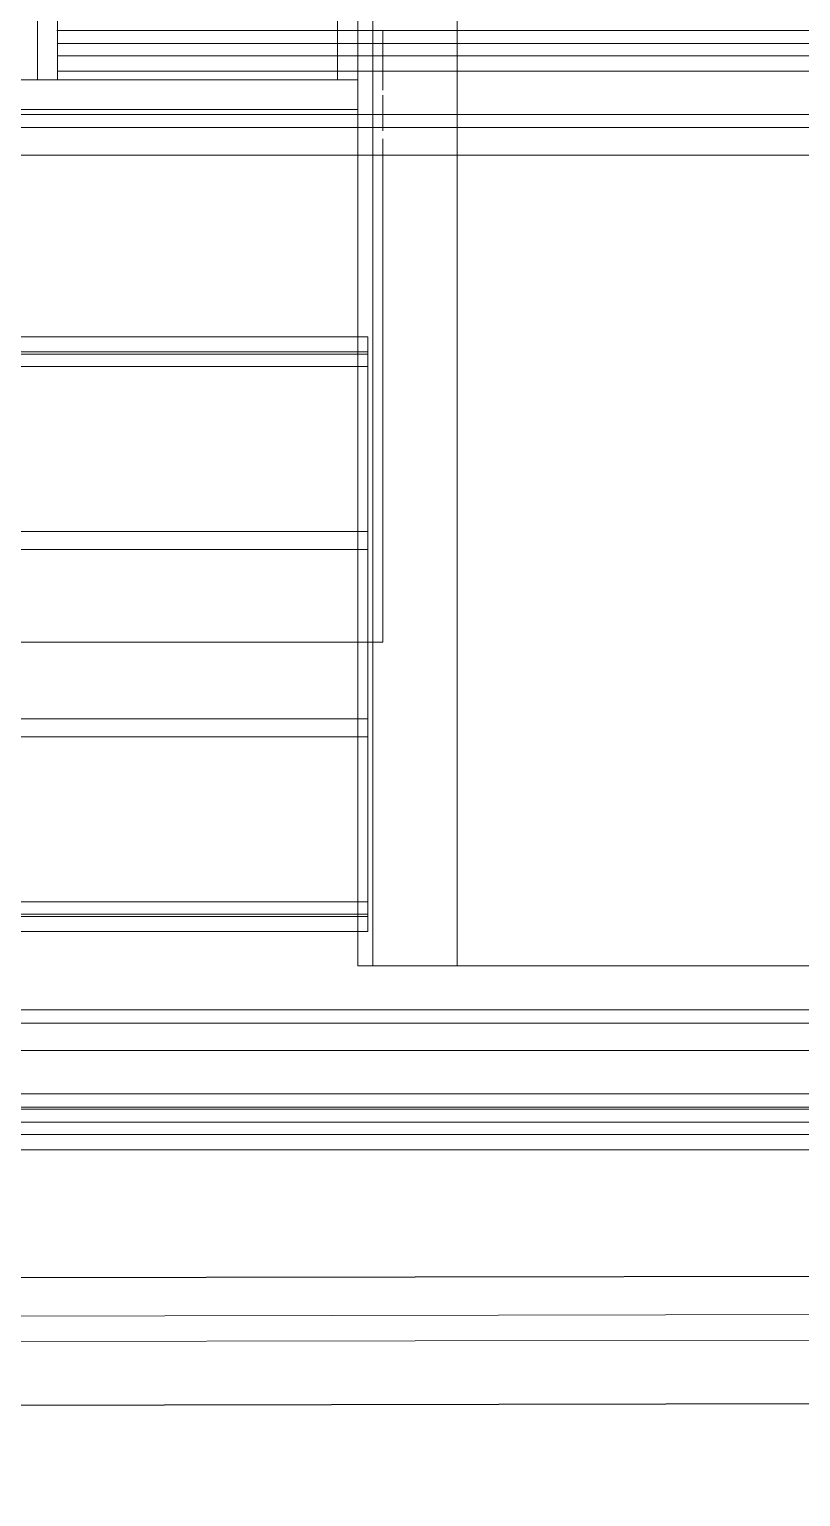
# Model space of a CAD drawing. Header units: centimetres. Extents: x -1906 to 5208, y -261 to 2955.
# Drawn here: x -140.33 to -125.19, y 253.98 to 282.81 of the extents above; entities that cross this region are included whole.
import ezdxf

# ---------------------------------------------------------------- set-up
doc = ezdxf.new("R2010")
doc.units = ezdxf.units.CM
doc.linetypes.add('_Overhead', pattern=[0.47625, 0.3175, -0.15875])
doc.linetypes.add('_Overhead_2_', pattern=[0.47625, 0.3175, -0.15875])
for name, color, linetype, lineweight in [('A-FLOR', 7, 'Continuous', 18), ('A-WALL', 7, 'Continuous', 18), ('S-BEAM', 7, 'Continuous', 18), ('S-COLS', 7, 'Continuous', 18)]:
    doc.layers.add(name, color=color, linetype=linetype, lineweight=lineweight)

# ---------------------------------------------------------------- blocks, each defined once
blk = doc.blocks.new('Costanera Perfil Z - Parametrizado - h_22cm-1722626-N01 - Planta trazado tuberias refrig exist_ - detalle 1')
at = {"layer": 'S-BEAM', "color": 254, "true_color": 0xcccccc}
for p, q in [((-5.545, 2399.566), (-5.84, 2399.566)), ((-5.84, 2399.566), (-5.502, 2399.566)), ((-5.84, 2399.566), (-5.84, 785.674)), ((-5.545, 2399.566), (-5.545, 785.674)), ((-5.502, 2399.566), (2.014, 2399.566)), ((-5.258, 2399.566), (-5.502, 2399.566)), ((-5.502, 785.674), (-5.502, 2399.566)), ((1.666, 2399.566), (-5.258, 2399.566)), ((-5.258, 2399.566), (-5.258, 785.674)), ((-1.666, 2399.566), (-2.014, 2399.566)), ((-2.014, 2399.566), (1.666, 2399.566)), ((-2.014, 2399.566), (-2.014, 785.674)), ((1.666, 2399.566), (-1.666, 2399.566)), ((-1.666, 2399.566), (1.666, 2399.566)), ((1.666, 2399.566), (-1.666, 2399.566)), ((-1.666, 2399.566), (-1.666, 785.674)), ((2.014, 2399.566), (1.666, 2399.566)), ((1.666, 2399.566), (2.014, 2399.566)), ((2.014, 2399.566), (1.666, 2399.566)), ((1.666, 2399.566), (1.666, 785.674)), ((2.014, 2399.566), (5.258, 2399.566)), ((5.502, 2399.566), (2.014, 2399.566)), ((2.014, 2399.566), (2.014, 785.674)), ((5.258, 2399.566), (5.545, 2399.566)), ((5.258, 2399.566), (5.258, 785.674)), ((5.502, 2399.566), (5.502, 785.674)), ((5.545, 2399.566), (5.84, 2399.566)), ((5.84, 2399.566), (5.545, 2399.566)), ((5.545, 2399.566), (5.545, 785.674)), ((5.84, 2399.566), (5.84, 785.674))]:
    blk.add_line(p, q, dxfattribs=at)
blk = doc.blocks.new('Costanera Perfil Z - Parametrizado - h_22cm-1724570-N01 - Planta trazado tuberias refrig exist_ - detalle 1')
at = {"layer": 'S-BEAM', "color": 254, "true_color": 0xcccccc}
for p, q in [((-10.746, -948.541), (-10.746, -949.811)), ((-10.746, -948.541), (-10.746, -948.841)), ((-10.446, -948.541), (-10.446, -948.841)), ((-10.446, -948.541), (-10.446, -950.491)), ((-8.796, -948.541), (-8.796, -948.841)), ((-8.796, -948.541), (-8.796, -948.841)), ((-10.746, -948.841), (-10.746, -949.811)), ((-10.446, -948.841), (-10.446, -950.491)), ((-8.796, -948.841), (-8.796, -950.491)), ((-8.796, -948.841), (-8.796, -950.491)), ((-10.746, -949.811), (-10.746, -950.393)), ((-10.746, -950.393), (-10.746, -950.491)), ((-10.746, -950.393), (-10.746, -950.491)), ((-10.746, -950.491), (-10.746, -954.861)), ((-10.746, -950.491), (-10.746, -954.861)), ((-10.446, -950.491), (-10.446, -967.218)), ((-10.446, -950.491), (-10.446, -967.218)), ((-8.796, -950.491), (-8.796, -967.218)), ((-8.796, -950.491), (-8.796, -967.218)), ((-10.746, -954.861), (-10.746, -958.688)), ((-10.746, -954.861), (-10.746, -958.688)), ((-10.746, -958.688), (-10.746, -959.035)), ((-10.746, -958.688), (-10.746, -959.035)), ((-10.746, -959.035), (-10.746, -962.368)), ((-10.746, -959.035), (-10.746, -962.368)), ((-10.746, -962.368), (-10.746, -962.715)), ((-10.746, -962.368), (-10.746, -962.715)), ((-10.746, -962.715), (-10.746, -966.542)), ((-10.746, -962.715), (-10.746, -966.542)), ((-10.746, -966.542), (-10.746, -967.218)), ((-10.746, -966.542), (-10.746, -967.218)), ((8.796, -967.218), (-10.746, -967.218)), ((-10.746, -967.218), (-10.446, -967.218)), ((-10.446, -967.218), (-8.796, -967.218)), ((-8.796, -967.218), (-10.446, -967.218)), ((-10.446, -967.218), (8.796, -967.218))]:
    blk.add_line(p, q, dxfattribs=at)
blk = doc.blocks.new('Costanera Perfil Z - Parametrizado - h_22cm-V9-N01 - Planta trazado tuberias refrig exist_ - detalle 1')
at = {"layer": 'S-BEAM', "color": 254, "true_color": 0xcccccc}
for p, q in [((-10.746, -948.841), (-10.746, -949.811)), ((-10.746, -948.841), (-10.746, -949.098)), ((-10.446, -948.841), (-10.446, -949.098)), ((-10.446, -948.841), (-10.446, -950.491)), ((-8.796, -948.841), (-8.796, -949.098)), ((-8.796, -948.841), (-8.796, -949.098)), ((-10.746, -949.098), (-10.746, -949.811)), ((-10.446, -949.098), (-10.446, -950.491)), ((-8.796, -949.098), (-8.796, -950.491)), ((-8.796, -949.098), (-8.796, -950.491)), ((-10.746, -949.811), (-10.746, -950.393)), ((-10.746, -949.811), (-10.746, -950.393)), ((-10.746, -950.393), (-10.746, -950.491)), ((-10.746, -950.393), (-10.746, -950.491)), ((-10.746, -950.491), (-10.746, -950.748)), ((-10.746, -950.491), (-10.746, -950.748)), ((-10.446, -950.491), (-10.446, -950.748)), ((-10.446, -950.491), (-10.446, -950.748)), ((-8.796, -950.491), (-8.796, -950.748)), ((-8.796, -950.491), (-8.796, -950.748)), ((-10.746, -950.748), (-10.746, -954.861)), ((-10.746, -950.748), (-10.746, -954.861)), ((-10.446, -950.748), (-10.446, -967.218)), ((-10.446, -950.748), (-10.446, -967.218)), ((-8.796, -950.748), (-8.796, -967.218)), ((-8.796, -950.748), (-8.796, -967.218)), ((-10.746, -954.861), (-10.746, -958.688)), ((-10.746, -954.861), (-10.746, -958.688)), ((-10.746, -958.688), (-10.746, -959.035)), ((-10.746, -958.688), (-10.746, -959.035)), ((-10.746, -959.035), (-10.746, -962.368)), ((-10.746, -959.035), (-10.746, -962.368)), ((-10.746, -962.368), (-10.746, -962.715)), ((-10.746, -962.368), (-10.746, -962.715)), ((-10.746, -962.715), (-10.746, -966.542)), ((-10.746, -962.715), (-10.746, -966.542)), ((-10.746, -966.542), (-10.746, -967.218)), ((-10.746, -966.542), (-10.746, -967.218)), ((-10.446, -967.218), (-10.746, -967.218)), ((-10.746, -967.218), (-10.446, -967.218)), ((-8.796, -967.218), (-10.446, -967.218)), ((-10.446, -967.218), (-8.796, -967.218)), ((-8.796, -967.218), (-10.446, -967.218)), ((-10.446, -967.218), (-8.796, -967.218)), ((8.796, -967.218), (-8.796, -967.218)), ((-8.796, -967.218), (8.796, -967.218))]:
    blk.add_line(p, q, dxfattribs=at)
blk = doc.blocks.new('Costanera Perfil Z - Parametrizado - h_22cm-V10-N01 - Planta trazado tuberias refrig exist_ - detalle 1')
at = {"layer": 'S-BEAM', "color": 254, "true_color": 0xcccccc}
for p, q in [((-10.746, -948.841), (-10.746, -949.098)), ((-10.746, -948.841), (-10.746, -949.098)), ((-10.446, -948.841), (-10.446, -949.098)), ((-10.446, -948.841), (-10.446, -949.098)), ((-8.796, -948.841), (-8.796, -949.098)), ((-8.796, -948.841), (-8.796, -949.098)), ((-10.746, -949.098), (-10.746, -949.338)), ((-10.746, -949.098), (-10.746, -949.338)), ((-10.446, -949.098), (-10.446, -949.338)), ((-10.446, -949.098), (-10.446, -949.338)), ((-8.796, -949.098), (-8.796, -949.338)), ((-8.796, -949.098), (-8.796, -949.338)), ((-10.746, -949.338), (-10.746, -949.811)), ((-10.746, -949.338), (-10.746, -949.638)), ((-10.446, -949.338), (-10.446, -949.638)), ((-10.446, -949.338), (-10.446, -950.491)), ((-8.796, -949.338), (-8.796, -949.638)), ((-8.796, -949.338), (-8.796, -949.638)), ((-10.746, -949.638), (-10.746, -949.811)), ((-10.446, -949.638), (-10.446, -950.491)), ((-8.796, -949.638), (-8.796, -950.491)), ((-8.796, -949.638), (-8.796, -950.491)), ((-10.746, -949.811), (-10.746, -950.393)), ((-10.746, -949.811), (-10.746, -950.393)), ((-10.746, -950.393), (-10.746, -950.491)), ((-10.746, -950.393), (-10.746, -950.491)), ((-10.746, -950.491), (-10.746, -950.748)), ((-10.746, -950.491), (-10.746, -950.748)), ((-10.446, -950.491), (-10.446, -950.748)), ((-10.446, -950.491), (-10.446, -950.748)), ((-8.796, -950.491), (-8.796, -950.748)), ((-8.796, -950.491), (-8.796, -950.748)), ((-10.746, -950.748), (-10.746, -951.288)), ((-10.746, -950.748), (-10.746, -951.288)), ((-10.446, -950.748), (-10.446, -951.288)), ((-10.446, -950.748), (-10.446, -951.288)), ((-8.796, -950.748), (-8.796, -951.288)), ((-8.796, -950.748), (-8.796, -951.288)), ((-10.746, -951.288), (-10.746, -954.861)), ((-10.746, -951.288), (-10.746, -954.861)), ((-10.446, -951.288), (-10.446, -967.218)), ((-10.446, -951.288), (-10.446, -967.218)), ((-8.796, -951.288), (-8.796, -967.218)), ((-8.796, -951.288), (-8.796, -967.218)), ((-10.746, -954.861), (-10.746, -958.688)), ((-10.746, -954.861), (-10.746, -958.688)), ((-10.746, -958.688), (-10.746, -959.035)), ((-10.746, -958.688), (-10.746, -959.035)), ((-10.746, -959.035), (-10.746, -962.368)), ((-10.746, -959.035), (-10.746, -962.368)), ((-10.746, -962.368), (-10.746, -962.715)), ((-10.746, -962.368), (-10.746, -962.715)), ((-10.746, -962.715), (-10.746, -966.542)), ((-10.746, -962.715), (-10.746, -966.542)), ((-10.746, -966.542), (-10.746, -967.218)), ((-10.746, -966.542), (-10.746, -967.218)), ((-10.446, -967.218), (-10.746, -967.218)), ((-10.746, -967.218), (-10.446, -967.218)), ((-8.796, -967.218), (-10.446, -967.218)), ((-10.446, -967.218), (-8.796, -967.218)), ((-8.796, -967.218), (-10.446, -967.218)), ((-10.446, -967.218), (-8.796, -967.218)), ((8.796, -967.218), (-8.796, -967.218)), ((-8.796, -967.218), (8.796, -967.218))]:
    blk.add_line(p, q, dxfattribs=at)
blk = doc.blocks.new('Costanera Perfil Z - Parametrizado - h_22cm-V11-N01 - Planta trazado tuberias refrig exist_ - detalle 1')
at = {"layer": 'S-BEAM', "color": 254, "true_color": 0xcccccc}
for p, q in [((-10.746, -948.841), (-10.746, -949.098)), ((-10.746, -948.841), (-10.746, -949.098)), ((-10.446, -948.841), (-10.446, -949.098)), ((-10.446, -948.841), (-10.446, -949.098)), ((-8.796, -948.841), (-8.796, -949.098)), ((-8.796, -948.841), (-8.796, -949.098)), ((-10.746, -949.098), (-10.746, -949.338)), ((-10.746, -949.098), (-10.746, -949.338)), ((-10.446, -949.098), (-10.446, -949.338)), ((-10.446, -949.098), (-10.446, -949.338)), ((-8.796, -949.098), (-8.796, -949.338)), ((-8.796, -949.098), (-8.796, -949.338)), ((-10.746, -949.338), (-10.746, -949.638)), ((-10.746, -949.338), (-10.746, -949.638)), ((-10.446, -949.338), (-10.446, -949.638)), ((-10.446, -949.338), (-10.446, -949.638)), ((-8.796, -949.338), (-8.796, -949.638)), ((-8.796, -949.338), (-8.796, -949.638)), ((-10.746, -949.638), (-10.746, -949.811)), ((-10.746, -949.638), (-10.746, -949.811)), ((-10.446, -949.638), (-10.446, -950.491)), ((-10.446, -949.638), (-10.446, -950.491)), ((-8.796, -949.638), (-8.796, -950.491)), ((-8.796, -949.638), (-8.796, -950.491)), ((-10.746, -949.811), (-10.746, -950.393)), ((-10.746, -949.811), (-10.746, -950.393)), ((-10.746, -950.393), (-10.746, -950.491)), ((-10.746, -950.393), (-10.746, -950.491)), ((-10.746, -950.491), (-10.746, -950.748)), ((-10.746, -950.491), (-10.746, -950.748)), ((-10.446, -950.491), (-10.446, -950.748)), ((-10.446, -950.491), (-10.446, -950.748)), ((-8.796, -950.491), (-8.796, -950.748)), ((-8.796, -950.491), (-8.796, -950.748)), ((-10.746, -950.748), (-10.746, -951.288)), ((-10.746, -950.748), (-10.746, -951.288)), ((-10.446, -950.748), (-10.446, -951.288)), ((-10.446, -950.748), (-10.446, -951.288)), ((-8.796, -950.748), (-8.796, -951.288)), ((-8.796, -950.748), (-8.796, -951.288)), ((-10.746, -951.288), (-10.746, -954.861)), ((-10.746, -951.288), (-10.746, -954.861)), ((-10.446, -951.288), (-10.446, -967.218)), ((-10.446, -951.288), (-10.446, -967.218)), ((-8.796, -951.288), (-8.796, -967.218)), ((-8.796, -951.288), (-8.796, -967.218)), ((-10.746, -954.861), (-10.746, -958.688)), ((-10.746, -954.861), (-10.746, -958.688)), ((-10.746, -958.688), (-10.746, -959.035)), ((-10.746, -958.688), (-10.746, -959.035)), ((-10.746, -959.035), (-10.746, -962.368)), ((-10.746, -959.035), (-10.746, -962.368)), ((-10.746, -962.368), (-10.746, -962.715)), ((-10.746, -962.368), (-10.746, -962.715)), ((-10.746, -962.715), (-10.746, -966.542)), ((-10.746, -962.715), (-10.746, -966.542)), ((-10.746, -966.542), (-10.746, -967.218)), ((-10.746, -966.542), (-10.746, -967.218)), ((-10.446, -967.218), (-10.746, -967.218)), ((-10.746, -967.218), (-10.446, -967.218)), ((-8.796, -967.218), (-10.446, -967.218)), ((-10.446, -967.218), (-8.796, -967.218)), ((-8.796, -967.218), (-10.446, -967.218)), ((-10.446, -967.218), (-8.796, -967.218)), ((8.796, -967.218), (-8.796, -967.218)), ((-8.796, -967.218), (8.796, -967.218))]:
    blk.add_line(p, q, dxfattribs=at)
blk = doc.blocks.new('Costanera Perfil Z - Parametrizado - h_22cm-V12-N01 - Planta trazado tuberias refrig exist_ - detalle 1')
at = {"layer": 'S-BEAM', "color": 254, "true_color": 0xcccccc}
for p, q in [((-10.746, -948.841), (-10.746, -949.098)), ((-10.746, -948.841), (-10.746, -949.098)), ((-10.446, -948.841), (-10.446, -949.098)), ((-10.446, -948.841), (-10.446, -949.098)), ((-8.796, -948.841), (-8.796, -949.098)), ((-8.796, -948.841), (-8.796, -949.098)), ((-10.746, -949.098), (-10.746, -949.338)), ((-10.746, -949.098), (-10.746, -949.338)), ((-10.446, -949.098), (-10.446, -949.338)), ((-10.446, -949.098), (-10.446, -949.338)), ((-8.796, -949.098), (-8.796, -949.338)), ((-8.796, -949.098), (-8.796, -949.338)), ((-10.746, -949.338), (-10.746, -949.638)), ((-10.746, -949.338), (-10.746, -949.638)), ((-10.446, -949.338), (-10.446, -949.638)), ((-10.446, -949.338), (-10.446, -949.638)), ((-8.796, -949.338), (-8.796, -949.638)), ((-8.796, -949.338), (-8.796, -949.638)), ((-10.746, -949.638), (-10.746, -949.811)), ((-10.746, -949.638), (-10.746, -949.811)), ((-10.446, -949.638), (-10.446, -950.491)), ((-10.446, -949.638), (-10.446, -950.491)), ((-8.796, -949.638), (-8.796, -950.491)), ((-8.796, -949.638), (-8.796, -950.491)), ((-10.746, -949.811), (-10.746, -950.393)), ((-10.746, -949.811), (-10.746, -950.393)), ((-10.746, -950.393), (-10.746, -950.491)), ((-10.746, -950.393), (-10.746, -950.491)), ((-10.746, -950.491), (-10.746, -950.748)), ((-10.746, -950.491), (-10.746, -950.748)), ((-10.446, -950.491), (-10.446, -950.748)), ((-10.446, -950.491), (-10.446, -950.748)), ((-8.796, -950.491), (-8.796, -950.748)), ((-8.796, -950.491), (-8.796, -950.748)), ((-10.746, -950.748), (-10.746, -951.288)), ((-10.746, -950.748), (-10.746, -951.288)), ((-10.446, -950.748), (-10.446, -951.288)), ((-10.446, -950.748), (-10.446, -951.288)), ((-8.796, -950.748), (-8.796, -951.288)), ((-8.796, -950.748), (-8.796, -951.288)), ((-10.746, -951.288), (-10.746, -954.861)), ((-10.746, -951.288), (-10.746, -954.861)), ((-10.446, -951.288), (-10.446, -967.218)), ((-10.446, -951.288), (-10.446, -967.218)), ((-8.796, -951.288), (-8.796, -967.218)), ((-8.796, -951.288), (-8.796, -967.218)), ((-10.746, -954.861), (-10.746, -958.688)), ((-10.746, -954.861), (-10.746, -958.688)), ((-10.746, -958.688), (-10.746, -959.035)), ((-10.746, -958.688), (-10.746, -959.035)), ((-10.746, -959.035), (-10.746, -962.368)), ((-10.746, -959.035), (-10.746, -962.368)), ((-10.746, -962.368), (-10.746, -962.715)), ((-10.746, -962.368), (-10.746, -962.715)), ((-10.746, -962.715), (-10.746, -966.542)), ((-10.746, -962.715), (-10.746, -966.542)), ((-10.746, -966.542), (-10.746, -967.218)), ((-10.746, -966.542), (-10.746, -967.218)), ((-10.446, -967.218), (-10.746, -967.218)), ((-10.746, -967.218), (-10.446, -967.218)), ((-8.796, -967.218), (-10.446, -967.218)), ((-10.446, -967.218), (-8.796, -967.218)), ((-8.796, -967.218), (-10.446, -967.218)), ((-10.446, -967.218), (-8.796, -967.218)), ((8.796, -967.218), (-8.796, -967.218)), ((-8.796, -967.218), (8.796, -967.218))]:
    blk.add_line(p, q, dxfattribs=at)
blk = doc.blocks.new('Costanera Perfil Z - Parametrizado - h_22cm-V13-N01 - Planta trazado tuberias refrig exist_ - detalle 1')
at = {"layer": 'S-BEAM', "color": 254, "true_color": 0xcccccc}
for p, q in [((-10.746, -948.841), (-10.746, -949.098)), ((-10.746, -948.841), (-10.746, -949.098)), ((-10.446, -948.841), (-10.446, -949.098)), ((-10.446, -948.841), (-10.446, -949.098)), ((-8.796, -948.841), (-8.796, -949.098)), ((-8.796, -948.841), (-8.796, -949.098)), ((-10.746, -949.098), (-10.746, -949.338)), ((-10.746, -949.098), (-10.746, -949.338)), ((-10.446, -949.098), (-10.446, -949.338)), ((-10.446, -949.098), (-10.446, -949.338)), ((-8.796, -949.098), (-8.796, -949.338)), ((-8.796, -949.098), (-8.796, -949.338)), ((-10.746, -949.338), (-10.746, -949.638)), ((-10.746, -949.338), (-10.746, -949.638)), ((-10.446, -949.338), (-10.446, -949.638)), ((-10.446, -949.338), (-10.446, -949.638)), ((-8.796, -949.338), (-8.796, -949.638)), ((-8.796, -949.338), (-8.796, -949.638)), ((-10.746, -949.638), (-10.746, -949.811)), ((-10.746, -949.638), (-10.746, -949.811)), ((-10.446, -949.638), (-10.446, -950.491)), ((-10.446, -949.638), (-10.446, -950.491)), ((-8.796, -949.638), (-8.796, -950.491)), ((-8.796, -949.638), (-8.796, -950.491)), ((-10.746, -949.811), (-10.746, -950.393)), ((-10.746, -949.811), (-10.746, -950.393)), ((-10.746, -950.393), (-10.746, -950.491)), ((-10.746, -950.393), (-10.746, -950.491)), ((-10.746, -950.491), (-10.746, -950.748)), ((-10.746, -950.491), (-10.746, -950.748)), ((-10.446, -950.491), (-10.446, -950.748)), ((-10.446, -950.491), (-10.446, -950.748)), ((-8.796, -950.491), (-8.796, -950.748)), ((-8.796, -950.491), (-8.796, -950.748)), ((-10.746, -950.748), (-10.746, -951.288)), ((-10.746, -950.748), (-10.746, -951.288)), ((-10.446, -950.748), (-10.446, -951.288)), ((-10.446, -950.748), (-10.446, -951.288)), ((-8.796, -950.748), (-8.796, -951.288)), ((-8.796, -950.748), (-8.796, -951.288)), ((-10.746, -951.288), (-10.746, -954.861)), ((-10.746, -951.288), (-10.746, -954.861)), ((-10.446, -951.288), (-10.446, -960.859)), ((-10.446, -951.288), (-10.446, -967.218)), ((-8.796, -951.288), (-8.796, -967.218)), ((-8.796, -951.288), (-8.796, -967.218)), ((-10.746, -954.861), (-10.746, -958.688)), ((-10.746, -954.861), (-10.746, -958.688)), ((-10.746, -958.688), (-10.746, -959.035)), ((-10.746, -958.688), (-10.746, -959.035)), ((-10.746, -959.035), (-10.746, -962.368)), ((-10.746, -959.035), (-10.746, -960.859)), ((-10.746, -960.859), (-10.746, -962.368)), ((-10.446, -960.859), (-10.446, -967.218)), ((-10.746, -962.368), (-10.746, -962.715)), ((-10.746, -962.368), (-10.746, -962.715)), ((-10.746, -962.715), (-10.746, -966.542)), ((-10.746, -962.715), (-10.746, -966.542)), ((-10.746, -966.542), (-10.746, -967.218)), ((-10.746, -966.542), (-10.746, -967.218)), ((-10.446, -967.218), (-10.746, -967.218)), ((-10.746, -967.218), (-10.446, -967.218)), ((-8.796, -967.218), (-10.446, -967.218)), ((-10.446, -967.218), (-8.796, -967.218)), ((-8.796, -967.218), (-10.446, -967.218)), ((-10.446, -967.218), (-8.796, -967.218)), ((8.796, -967.218), (-8.796, -967.218)), ((-8.796, -967.218), (8.796, -967.218))]:
    blk.add_line(p, q, dxfattribs=at)
blk = doc.blocks.new('Costanera Perfil Z - Parametrizado - h_22cm-1725872-N01 - Planta trazado tuberias refrig exist_ - detalle 1')
at = {"layer": 'S-BEAM', "color": 254, "true_color": 0xcccccc}
for p, q in [((-10.746, -2410.561), (-10.746, -776.69)), ((-10.746, -776.69), (-10.746, -2410.561)), ((-10.446, -776.69), (-10.446, -2410.561)), ((-10.446, -776.69), (-10.446, -2410.561)), ((-8.796, -776.69), (-8.796, -2410.561)), ((-8.796, -776.69), (-8.796, -2410.561)), ((8.796, -776.69), (8.796, -2409.926)), ((8.796, -776.69), (8.796, -2409.926)), ((10.446, -2384.479), (10.446, -2389.989)), ((10.446, -2384.479), (10.446, -2389.989)), ((10.446, -2389.989), (10.446, -2409.926)), ((10.446, -2389.989), (10.446, -2390.384)), ((10.446, -2390.384), (10.446, -2409.926))]:
    blk.add_line(p, q, dxfattribs=at)
blk = doc.blocks.new('Costanera Perfil Z - Parametrizado - h_22cm-1725829-N01 - Planta trazado tuberias refrig exist_ - detalle 1')
at = {"layer": 'S-BEAM', "color": 254, "true_color": 0xcccccc}
for p, q in [((-10.746, -2411.389), (-10.746, -775.862)), ((-10.746, -775.862), (-10.746, -2411.389)), ((-10.446, -775.862), (-10.446, -2409.734)), ((-10.446, -775.862), (-10.446, -2409.734)), ((-8.796, -775.862), (-8.796, -2409.734)), ((-8.796, -775.862), (-8.796, -2409.734)), ((8.796, -775.862), (8.796, -2389.556)), ((8.796, -775.862), (8.796, -2389.556)), ((10.446, -2383.654), (10.446, -2389.161)), ((10.446, -2383.654), (10.446, -2389.161)), ((10.446, -2389.161), (10.446, -2389.556)), ((10.446, -2389.161), (10.446, -2389.556)), ((8.796, -2389.556), (8.796, -2389.856)), ((8.796, -2389.556), (8.796, -2389.856)), ((10.446, -2389.556), (10.446, -2389.856)), ((10.446, -2389.556), (10.446, -2389.856)), ((8.796, -2389.856), (8.796, -2391.506)), ((8.796, -2389.856), (8.796, -2391.506)), ((10.446, -2389.856), (10.446, -2391.506)), ((10.446, -2389.856), (10.446, -2391.506)), ((8.796, -2391.506), (8.796, -2409.098)), ((8.796, -2391.506), (8.796, -2409.098)), ((10.446, -2391.506), (10.446, -2409.098)), ((10.446, -2391.506), (10.446, -2409.098))]:
    blk.add_line(p, q, dxfattribs=at)
blk = doc.blocks.new('Costanera Perfil Z - Parametrizado - h_22cm-1725795-N01 - Planta trazado tuberias refrig exist_ - detalle 1')
at = {"layer": 'S-BEAM', "color": 254, "true_color": 0xcccccc}
for p, q in [((-10.746, -2410.975), (-10.746, -776.276)), ((-10.746, -776.276), (-10.746, -2410.975)), ((-10.446, -776.276), (-10.446, -2410.975)), ((-10.446, -776.276), (-10.446, -2410.975)), ((-8.796, -776.276), (-8.796, -2410.148)), ((-8.796, -776.276), (-8.796, -2410.148)), ((8.796, -776.276), (8.796, -2389.97)), ((8.796, -776.276), (8.796, -2389.97)), ((10.446, -2384.073), (10.446, -2389.575)), ((10.446, -2384.073), (10.446, -2389.575)), ((10.746, -2384.07), (10.746, -2389.575)), ((10.746, -2384.07), (10.746, -2389.575)), ((10.446, -2389.575), (10.446, -2389.97)), ((10.446, -2389.575), (10.446, -2389.97)), ((10.746, -2389.575), (10.746, -2389.97)), ((10.746, -2389.575), (10.746, -2389.97)), ((8.796, -2389.97), (8.796, -2390.27)), ((8.796, -2389.97), (8.796, -2390.27)), ((10.446, -2389.97), (10.446, -2390.27)), ((10.446, -2389.97), (10.446, -2390.27)), ((10.746, -2389.97), (10.746, -2390.27)), ((10.746, -2389.97), (10.746, -2390.27)), ((8.796, -2390.27), (8.796, -2391.92)), ((8.796, -2390.27), (8.796, -2391.92)), ((10.446, -2390.27), (10.446, -2391.92)), ((10.446, -2390.27), (10.446, -2391.92)), ((10.746, -2390.27), (10.746, -2391.92)), ((10.746, -2390.27), (10.746, -2391.92)), ((8.796, -2391.92), (8.796, -2409.512)), ((8.796, -2391.92), (8.796, -2409.512)), ((10.446, -2391.92), (10.446, -2409.512)), ((10.446, -2391.92), (10.446, -2409.512)), ((10.746, -2391.92), (10.746, -2409.512)), ((10.746, -2391.92), (10.746, -2409.512))]:
    blk.add_line(p, q, dxfattribs=at)
blk = doc.blocks.new('Costanera Perfil Z - Parametrizado - h_22cm-1726051-N01 - Planta trazado tuberias refrig exist_ - detalle 1')
at = {"layer": 'S-BEAM', "color": 254, "true_color": 0xcccccc}
for p, q in [((-10.746, -836.163), (-10.746, 798.536)), ((-10.746, 798.536), (-10.746, -836.163)), ((-10.446, 798.536), (-10.446, -836.163)), ((-10.446, 798.536), (-10.446, -836.163)), ((-8.796, 798.536), (-8.796, -835.336)), ((-8.796, 798.536), (-8.796, -835.336)), ((8.796, -785.848), (8.796, -815.158)), ((8.796, -785.848), (8.796, -815.158)), ((10.446, -809.261), (10.446, -814.763)), ((10.446, -809.261), (10.446, -814.763)), ((10.746, -809.258), (10.746, -814.763)), ((10.746, -809.258), (10.746, -814.763)), ((10.446, -814.763), (10.446, -815.158)), ((10.446, -814.763), (10.446, -815.158)), ((10.746, -814.763), (10.746, -815.158)), ((10.746, -814.763), (10.746, -815.158)), ((8.796, -815.158), (8.796, -815.458)), ((8.796, -815.158), (8.796, -815.458)), ((10.446, -815.158), (10.446, -815.458)), ((10.446, -815.158), (10.446, -815.458)), ((10.746, -815.158), (10.746, -815.458)), ((10.746, -815.158), (10.746, -815.458)), ((8.796, -815.458), (8.796, -817.108)), ((8.796, -815.458), (8.796, -817.108)), ((10.446, -815.458), (10.446, -817.108)), ((10.446, -815.458), (10.446, -817.108)), ((10.746, -815.458), (10.746, -817.108)), ((10.746, -815.458), (10.746, -817.108)), ((8.796, -817.108), (8.796, -834.7)), ((8.796, -817.108), (8.796, -834.7)), ((10.446, -817.108), (10.446, -834.7)), ((10.446, -817.108), (10.446, -834.7)), ((10.746, -817.108), (10.746, -834.7)), ((10.746, -817.108), (10.746, -834.7))]:
    blk.add_line(p, q, dxfattribs=at)
blk = doc.blocks.new('Costanera Perfil Z - Parametrizado - h_22cm-V14-N01 - Planta trazado tuberias refrig exist_ - detalle 1')
at = {"layer": 'S-BEAM', "color": 254, "true_color": 0xcccccc}
for p, q in [((-10.746, -836.163), (-10.746, 798.536)), ((-10.746, 798.536), (-10.746, -836.163)), ((-10.446, 798.536), (-10.446, -836.163)), ((-10.446, 798.536), (-10.446, -836.163)), ((-8.796, 798.536), (-8.796, -835.336)), ((-8.796, 798.536), (-8.796, -835.336)), ((8.796, -785.848), (8.796, -815.158)), ((8.796, -785.848), (8.796, -815.158)), ((10.446, -809.261), (10.446, -814.763)), ((10.446, -809.261), (10.446, -814.763)), ((10.746, -809.258), (10.746, -814.763)), ((10.746, -809.258), (10.746, -814.763)), ((10.446, -814.763), (10.446, -815.158)), ((10.446, -814.763), (10.446, -815.158)), ((10.746, -814.763), (10.746, -815.158)), ((10.746, -814.763), (10.746, -815.158)), ((8.796, -815.158), (8.796, -815.458)), ((8.796, -815.158), (8.796, -815.458)), ((10.446, -815.158), (10.446, -815.458)), ((10.446, -815.158), (10.446, -815.458)), ((10.746, -815.158), (10.746, -815.458)), ((10.746, -815.158), (10.746, -815.458)), ((8.796, -815.458), (8.796, -817.108)), ((8.796, -815.458), (8.796, -817.108)), ((10.446, -815.458), (10.446, -817.108)), ((10.446, -815.458), (10.446, -817.108)), ((10.746, -815.458), (10.746, -817.108)), ((10.746, -815.458), (10.746, -817.108)), ((8.796, -817.108), (8.796, -834.7)), ((8.796, -817.108), (8.796, -834.7)), ((10.446, -817.108), (10.446, -834.7)), ((10.446, -817.108), (10.446, -834.7)), ((10.746, -817.108), (10.746, -834.7)), ((10.746, -817.108), (10.746, -834.7))]:
    blk.add_line(p, q, dxfattribs=at)
blk = doc.blocks.new('Costanera Perfil Z - Parametrizado - h_22cm-V15-N01 - Planta trazado tuberias refrig exist_ - detalle 1')
at = {"layer": 'S-BEAM', "color": 254, "true_color": 0xcccccc}
for p, q in [((-10.746, -833.713), (-10.746, 798.536)), ((-10.746, 798.536), (-10.746, -836.163)), ((-10.446, 798.536), (-10.446, -833.707)), ((-10.446, 798.536), (-10.446, -836.163)), ((-8.796, 798.536), (-8.796, -833.733)), ((-8.796, 798.536), (-8.796, -833.733)), ((8.796, -785.848), (8.796, -815.158)), ((8.796, -785.848), (8.796, -815.158)), ((10.446, -809.261), (10.446, -814.763)), ((10.446, -809.261), (10.446, -814.763)), ((10.746, -809.258), (10.746, -814.763)), ((10.746, -809.258), (10.746, -814.763)), ((10.446, -814.763), (10.446, -815.158)), ((10.446, -814.763), (10.446, -815.158)), ((10.746, -814.763), (10.746, -815.158)), ((10.746, -814.763), (10.746, -815.158)), ((8.796, -815.158), (8.796, -815.458)), ((8.796, -815.158), (8.796, -815.458)), ((10.446, -815.158), (10.446, -815.458)), ((10.446, -815.158), (10.446, -815.458)), ((10.746, -815.158), (10.746, -815.458)), ((10.746, -815.158), (10.746, -815.458)), ((8.796, -815.458), (8.796, -817.108)), ((8.796, -815.458), (8.796, -817.108)), ((10.446, -815.458), (10.446, -817.108)), ((10.446, -815.458), (10.446, -817.108)), ((10.746, -815.458), (10.746, -817.108)), ((10.746, -815.458), (10.746, -817.108)), ((8.796, -817.108), (8.796, -834.7)), ((8.796, -817.108), (8.796, -834.7)), ((10.446, -817.108), (10.446, -834.7)), ((10.446, -817.108), (10.446, -834.7)), ((10.746, -817.108), (10.746, -834.7)), ((10.746, -817.108), (10.746, -834.7))]:
    blk.add_line(p, q, dxfattribs=at)
blk = doc.blocks.new('PQ_RVR_EST-01_ZZ_ZZ_MO_T_A_rvt-1-N01 - Planta trazado tuberias refrig exist_ - detalle 1')
at = {"layer": 'S-BEAM', "color": 254, "true_color": 0xcccccc}
for p, q in [((-140.175, 281.818), (-140.175, 417.363)), ((-134.28, 281.818), (-134.28, 417.363)), ((-134.28, 417.363), (-134.28, 281.818)), ((-140.175, 284.921), (-140.175, 281.818)), ((-146.78, 281.818), (-134.28, 281.818)), ((-140.175, 281.818), (-140.885, 281.818)), ((-134.28, 281.818), (-140.175, 281.818))]:
    blk.add_line(p, q, dxfattribs=at)
at = {"layer": 'S-COLS', "color": 253, "true_color": 0xaaaaaa}
for p, q in [((-139.78, 350.612), (-139.78, 281.818)), ((-139.78, 281.818), (-134.28, 281.818)), ((-139.78, 281.818), (-134.28, 281.818)), ((-134.28, 281.818), (-133.885, 281.818)), ((-134.28, 281.818), (-133.885, 281.818)), ((-133.885, 281.818), (-133.885, 281.235)), ((-133.885, 281.818), (-133.885, 281.235)), ((-133.885, 281.235), (-146.385, 281.235))]:
    blk.add_line(p, q, dxfattribs=at)
at = {"layer": 'S-BEAM', "color": 254, "linetype": '_Overhead', "lineweight": 18, "true_color": 0xd4d4d4}
for name in ['Costanera Perfil Z - Parametrizado - h_22cm-1724570-N01 - Planta trazado tuberias refrig exist_ - detalle 1', 'Costanera Perfil Z - Parametrizado - h_22cm-V9-N01 - Planta trazado tuberias refrig exist_ - detalle 1', 'Costanera Perfil Z - Parametrizado - h_22cm-V10-N01 - Planta trazado tuberias refrig exist_ - detalle 1', 'Costanera Perfil Z - Parametrizado - h_22cm-V11-N01 - Planta trazado tuberias refrig exist_ - detalle 1', 'Costanera Perfil Z - Parametrizado - h_22cm-V12-N01 - Planta trazado tuberias refrig exist_ - detalle 1', 'Costanera Perfil Z - Parametrizado - h_22cm-V13-N01 - Planta trazado tuberias refrig exist_ - detalle 1']:
    blk.add_blockref(name, (-123.139, 1231.628), dxfattribs=at)
for name, p, rotation in [('Costanera Perfil Z - Parametrizado - h_22cm-1725872-N01 - Planta trazado tuberias refrig exist_ - detalle 1', (-2524.269, 272.341), 90.00000000000001), ('Costanera Perfil Z - Parametrizado - h_22cm-1725829-N01 - Planta trazado tuberias refrig exist_ - detalle 1', (-2523.441, 272.084), 90.00000000000001), ('Costanera Perfil Z - Parametrizado - h_22cm-1725795-N01 - Planta trazado tuberias refrig exist_ - detalle 1', (-2523.855, 271.544), 90.00000000000001), ('Costanera Perfil Z - Parametrizado - h_22cm-1726051-N01 - Planta trazado tuberias refrig exist_ - detalle 1', (-949.043, 271.544), 90.00000000000001), ('Costanera Perfil Z - Parametrizado - h_22cm-V14-N01 - Planta trazado tuberias refrig exist_ - detalle 1', (-949.043, 271.544), 90.00000000000001), ('Costanera Perfil Z - Parametrizado - h_22cm-V15-N01 - Planta trazado tuberias refrig exist_ - detalle 1', (-949.043, 271.544), 90.00000000000001), ('Costanera Perfil Z - Parametrizado - h_22cm-1722626-N01 - Planta trazado tuberias refrig exist_ - detalle 1', (-2533.253, 270.927), 269.9999999999998)]:
    blk.add_blockref(name, p, dxfattribs=dict(at, rotation=rotation))
blk = doc.blocks.new('PQ_RVR_ARQ-01_ZZ_ZZ_MO_T_A_rvt-1-N01 - Planta trazado tuberias refrig exist_ - detalle 1')
at = {"layer": 'A-FLOR', "color": 254, "linetype": '_Overhead_2_', "true_color": 0xd4d4d4}
for p, q in [((-133.394, 282.787), (-133.394, 282.53)), ((-133.394, 282.53), (-133.394, 282.787)), ((-133.394, 282.53), (-133.394, 282.29)), ((-133.394, 282.29), (-133.394, 282.53)), ((-133.394, 282.29), (-133.394, 281.99)), ((-133.394, 281.99), (-133.394, 282.29)), ((-133.394, 281.99), (-133.394, 281.137)), ((-133.394, 281.137), (-133.394, 281.99)), ((-133.394, 281.137), (-133.394, 280.34)), ((-133.394, 280.88), (-133.394, 281.137)), ((-133.394, 280.34), (-133.394, 280.88)), ((-133.394, 280.34), (-133.394, 270.769)), ((-133.394, 270.769), (-133.394, 280.34)), ((-1747.579, 270.769), (-133.885, 270.769)), ((-133.885, 270.769), (-233.394, 270.769)), ((-133.688, 270.769), (-133.885, 270.769)), ((-133.885, 270.769), (-133.688, 270.769)), ((-133.585, 270.769), (-133.688, 270.769)), ((-133.688, 270.769), (-133.585, 270.769)), ((-133.394, 270.769), (-133.585, 270.769)), ((-133.585, 270.769), (-133.394, 270.769))]:
    blk.add_line(p, q, dxfattribs=at)
at = {"layer": 'A-WALL', "color": 253, "lineweight": 25, "true_color": 0xaaaaaa}
for p, q in [((-112.543, 258.333), (-1747.579, 255.234)), ((-447.969, 255.197), (-110.043, 255.838))]:
    blk.add_line(p, q, dxfattribs=at)
at = {"layer": 'A-WALL', "color": 253, "true_color": 0xaaaaaa}
for p, q in [((-1747.579, 254.484), (-111.793, 257.585)), ((-111.293, 257.085), (-1747.579, 253.984))]:
    blk.add_line(p, q, dxfattribs=at)

msp = doc.modelspace()

# ---------------------------------------------------------------- block references
at = {"lineweight": 5}
for name in ['PQ_RVR_ARQ-01_ZZ_ZZ_MO_T_A_rvt-1-N01 - Planta trazado tuberias refrig exist_ - detalle 1', 'PQ_RVR_EST-01_ZZ_ZZ_MO_T_A_rvt-1-N01 - Planta trazado tuberias refrig exist_ - detalle 1']:
    msp.add_blockref(name, (0, 0), dxfattribs=at)

doc.saveas('drawing.dxf')
